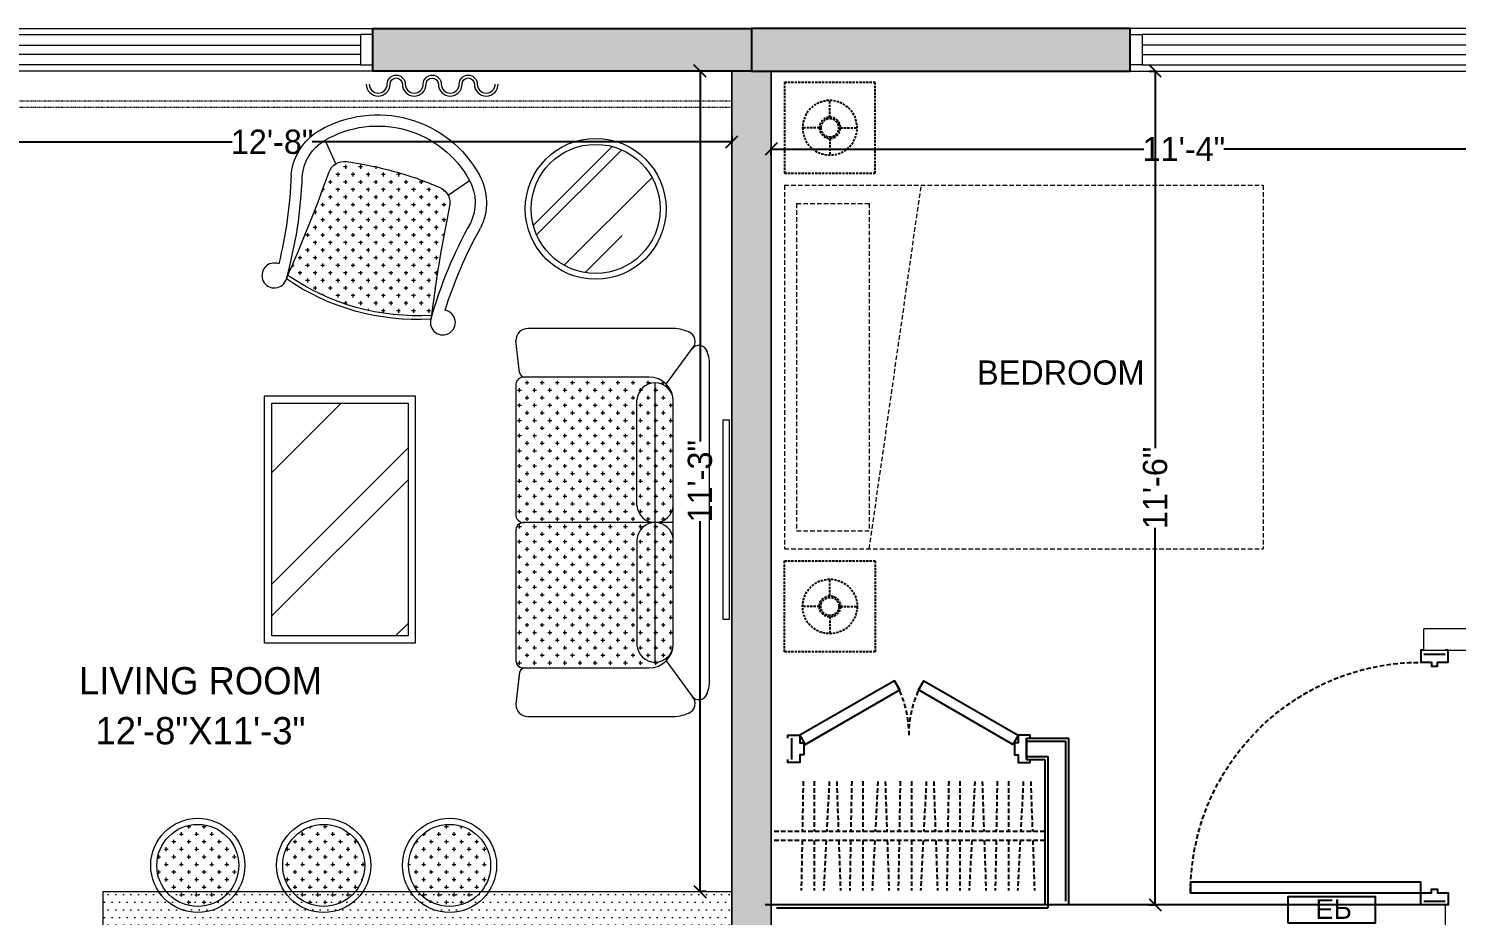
# Model space of a CAD drawing. Header units: inches. Extents: x 18646 to 39869, y 2287 to 7833.
# Drawn here: x 20711.5 to 20947.2, y 4402.5 to 4548.9 of the extents above; entities that cross this region are included whole.
import ezdxf

# ---------------------------------------------------------------- set-up
doc = ezdxf.new("R2010")
doc.units = ezdxf.units.IN
doc.header["$LTSCALE"] = 1.5
doc.header["$MEASUREMENT"] = 0
doc.header["$PDMODE"] = 3
doc.header["$PDSIZE"] = 4
for name, pattern in [('22-016_Xref_2ND-6TH Floor Plan$0$HIDDEN', [0.375, 0.25, -0.125]), ('DASHED', [0.75, 0.5, -0.25]), ('HIDDEN', [0.375, 0.25, -0.125])]:
    doc.linetypes.add(name, pattern=pattern)
for name, color, linetype in [('22-016_Xref_2ND-6TH Floor Plan$0$ANNO-NOTE', 4, 'Continuous'), ('22-016_Xref_2ND-6TH Floor Plan$0$DOOR', 4, 'Continuous'), ('22-016_Xref_2ND-6TH Floor Plan$0$DOOR-FINE', 250, 'DASHED'), ('22-016_Xref_2ND-6TH Floor Plan$0$EQUIPMENT', 251, 'Continuous'), ('22-016_Xref_2ND-6TH Floor Plan$0$FURNITURE-LIGHT', 252, 'DASHED'), ('22-016_Xref_2ND-6TH Floor Plan$0$RCP', 5, '22-016_Xref_2ND-6TH Floor Plan$0$HIDDEN'), ('22-016_Xref_2ND-6TH Floor Plan$0$WALL-INTERIOR', 6, 'Continuous'), ('22-016_Xref_2ND-6TH Floor Plan$0$WALL-STUD', 5, 'Continuous'), ('A-WALL', 4, 'Continuous'), ('A-WALL-EXTR', 2, 'Continuous'), ('I-FNSH-DIMS', 7, 'Continuous'), ('I-FURN', 7, 'Continuous'), ('I-Furn Text', 7, 'Continuous'), ('I-GLAZ', 6, 'Continuous'), ('WALL', 4, 'Continuous')]:
    doc.layers.add(name, color=color, linetype=linetype)
doc.layers.add('I-DOOR', color=6, linetype='Continuous', lineweight=20)
doc.styles.add('1 by 8 new', font='GOTHIC.TTF', dxfattribs={"height": 4.5})
doc.styles.add('22-016_Xref_2ND-6TH Floor Plan$0$MAT-TAG', font='GOTHIC.TTF')
doc.styles.add('3 by 16', font='GOTHIC.TTF', dxfattribs={"height": 4})
doc.dimstyles.new('3 by 16', dxfattribs={"dimtxt": 4, "dimasz": 2, "dimexe": 0.18, "dimexo": 0.0625, "dimgap": 0.09, "dimtad": 0, "dimtoh": 1, "dimdec": 0, "dimzin": 0, "dimdsep": 46, "dimlunit": 4, "dimtxsty": '3 by 16', "dimblk": 'OBLIQUE', "dimcen": 0.09, "dimclrd": 256, "dimclrt": 256, "dimadec": 0, "dimazin": 0, "dimtfac": 1, "dimtdec": 0, "dimtofl": 0, "dimtmove": 0, "dimatfit": 3, "dimldrblk": 'OBLIQUE', "dimfxl": 1, "dimfxlon": 1, "dimtolj": 1, "dimtzin": 0, "dimlwd": -1, "dimarcsym": 0})
pattern_1 = [(0, (466.4504, 2193.4583), (1.25, 1.25), [0.625, -1.875]), (90, (466.7629, 2193.1458), (-1.25, 1.25), [0.625, -1.875])]

# ---------------------------------------------------------------- blocks, each defined once
blk = doc.blocks.new('_Oblique')
at = {"color": 0, "linetype": 'ByBlock', "lineweight": -2}
blk.add_line((-0.5, -0.5), (0.5, 0.5), dxfattribs=at)
blk = doc.blocks.new('*D33')
at = {"layer": 'Defpoints', "color": 0, "lineweight": 5, "transparency": 16777216}
for p in [(20675.85, 4533.87), (20827.6, 4533.87), (20827.6, 4530.17)]:
    blk.add_point(p, dxfattribs=at)
at = {"layer": 'I-FNSH-DIMS', "color": 0, "lineweight": -2, "transparency": 16777216}
for p, q in [((20675.85, 4531.17), (20675.85, 4529.99)), ((20827.6, 4531.17), (20827.6, 4529.99))]:
    blk.add_line(p, q, dxfattribs=at)
at = {"layer": 'I-FNSH-DIMS', "transparency": 16777216}
for p, q in [((20675.85, 4530.17), (20745.13, 4530.17)), ((20827.6, 4530.17), (20758.32, 4530.17))]:
    blk.add_line(p, q, dxfattribs=at)
at = {"layer": 'I-FNSH-DIMS', "transparency": 16777216, "xscale": 2, "yscale": 2, "zscale": 2, "rotation": 180}
blk.add_blockref('_Oblique', (20675.85, 4530.17), dxfattribs=at)
at = {"layer": 'I-FNSH-DIMS', "transparency": 16777216, "xscale": 2, "yscale": 2, "zscale": 2}
blk.add_blockref('_Oblique', (20827.6, 4530.17), dxfattribs=at)
at = {"layer": 'I-FNSH-DIMS', "lineweight": 5, "transparency": 16777216, "insert": (20751.73, 4530.17), "char_height": 4, "attachment_point": 5, "style": '3 by 16'}
blk.add_mtext('\\A1;12\'-8"', dxfattribs=at)
blk = doc.blocks.new('*D34')
at = {"layer": 'Defpoints', "color": 0, "lineweight": 5, "transparency": 16777216}
for p in [(20827.6, 4541.87), (20822.37, 4406.46), (20827.6, 4406.46)]:
    blk.add_point(p, dxfattribs=at)
at = {"layer": 'I-FNSH-DIMS', "color": 0, "lineweight": -2, "transparency": 16777216}
for p, q in [((20823.37, 4541.87), (20822.19, 4541.87)), ((20823.37, 4406.46), (20822.19, 4406.46))]:
    blk.add_line(p, q, dxfattribs=at)
at = {"layer": 'I-FNSH-DIMS', "transparency": 16777216}
for p, q in [((20822.37, 4541.87), (20822.37, 4480.76)), ((20822.37, 4406.46), (20822.37, 4467.57))]:
    blk.add_line(p, q, dxfattribs=at)
at = {"layer": 'I-FNSH-DIMS', "transparency": 16777216, "xscale": 2, "yscale": 2, "zscale": 2}
for p, rotation in [((20822.37, 4541.87), 90), ((20822.37, 4406.46), 270)]:
    blk.add_blockref('_Oblique', p, dxfattribs=dict(at, rotation=rotation))
at = {"layer": 'I-FNSH-DIMS', "lineweight": 5, "transparency": 16777216, "insert": (20822.37, 4474.17), "char_height": 4, "attachment_point": 5, "rotation": 90, "style": '3 by 16'}
blk.add_mtext('\\A1;11\'-3"', dxfattribs=at)
blk = doc.blocks.new('GDHHHJ')
at = {"layer": 'I-DOOR', "lineweight": 5}
h = blk.add_hatch(dxfattribs=at)
h.set_pattern_fill('CROSS', color=8, scale=5)
h.set_pattern_definition([(0, (-31775.115, -4860.0791), (1.25, 1.25), [0.625, -1.875]), (90, (-31774.8025, -4860.3916), (-1.25, 1.25), [0.625, -1.875])])
h.paths.add_polyline_path([(0.17, 10.79, 0.355559), (-1.61, 7.85, 0.033), (0, 0, 0.03652), (2.7, -7.59, 0.351603), (5.73, -9.14, -0.018537), (23.76, -6.12, 0.16826), (17.16, 17.54, -0.018537)])
at = {"layer": 'I-DOOR', "color": 8, "lineweight": 5}
blk.add_arc((-13.71, -3.82), 37.54, 356.4872, 34.6917, dxfattribs=at)
at = {"layer": 'I-FURN', "lineweight": 5}
for p, q in [((-1.24, 9.64), (-5.15, 11.41)), ((3.93, -8.89), (1.5, -12.43))]:
    blk.add_line(p, q, dxfattribs=at)
for points in [[(0.65, 17.02, 0.052088), (15.25, 19.06, -2.568097), (17.73, 17.8, -0.059207), (0.8, 15.17, 0.24532), (-5.15, 11.41, 0.421605), (1.5, -12.43, 0.24532), (8.54, -12.57, -0.059207), (24.38, -6.04, -2.568097), (22.91, -8.41, 0.052088), (9.37, -14.23)], [(17.73, 17.8, -0.019176), (0.17, 10.79, 0.355559), (-1.61, 7.85, 0.033), (0, 0, 0.036347), (2.68, -7.56, 0.355559), (5.73, -9.14, -0.019176), (24.38, -6.04)]]:
    blk.add_lwpolyline(points, format="xyb", dxfattribs=at)
for centre, radius, start, end in [((1.43, 7.59), 9.46, 94.7341, 149.8684), ((-13.71, -3.82), 38.16, 356.6648, 34.5141), ((9.8, 2.73), 19.14, 149.8684, 241.3105), ((5.15, -5.76), 9.46, 241.3105, 296.4448)]:
    blk.add_arc(centre, radius, start, end, dxfattribs=at)
blk = doc.blocks.new('22-016_Xref_2ND-6TH Floor Plan$0$Side 2')
for p, q in [((15, -11.5), (15, -6)), ((11.5, -15), (6, -15)), ((15, -18.5), (15, -24)), ((18.5, -15), (24, -15))]:
    blk.add_line(p, q)
blk.add_lwpolyline([(0, 0), (30, 0), (30, -30), (0, -30)], close=True)
for radius in [9, 3.5, 3]:
    blk.add_circle((15, -15), radius)
blk = doc.blocks.new('22-016_Xref_2ND-6TH Floor Plan$0$bed1')
at = {"lineweight": 13}
for p, q in [((0, -30), (0, 30)), ((0, 30), (79, 30)), ((14, 30), (22.58, -30)), ((79, -30), (79, 30)), ((2, -27), (2, 27)), ((2, 27), (14, 27)), ((14, -27), (14, 27)), ((2, -27), (14, -27)), ((0, -30), (79, -30)), ((0, -30), (79, -30))]:
    blk.add_line(p, q, dxfattribs=at)
at = {"lineweight": 13, "yscale": 0.5, "zscale": 0.5, "rotation": 270}
for p, xscale in [((15, 31.99), -0.5), ((15, -31.99), 0.5)]:
    blk.add_blockref('22-016_Xref_2ND-6TH Floor Plan$0$Side 2', p, dxfattribs=dict(at, xscale=xscale))
blk = doc.blocks.new('*U110')
at = {"transparency": 33554636}
blk.add_lwpolyline([(1.38, 0.5), (2.25, -1.02), (17.84, 7.98), (16.96, 9.5)], close=True, dxfattribs=at)
blk.add_lwpolyline([(-0.62, 0), (-0.62, 0.5), (1.38, 0.5), (1.38, -0.75), (2, -0.75), (2, -2.75), (1.38, -2.75), (1.38, -4), (-0.62, -4), (-0.62, -3.5)], dxfattribs=at)
at = {"layer": '22-016_Xref_2ND-6TH Floor Plan$0$DOOR-FINE', "transparency": 33554636}
blk.add_arc((1.38, 0.5), 18, 0, 27.2137, dxfattribs=at)
at = {"layer": '22-016_Xref_2ND-6TH Floor Plan$0$WALL-INTERIOR', "transparency": 33554636}
blk.add_line((0, 0), (0, -3.5), dxfattribs=at)
blk = doc.blocks.new('*U111')
at = {"transparency": 33554636}
for p, q in [((0, 0.75), (45.12, 0.75)), ((0, -0.75), (45.12, -0.75))]:
    blk.add_line(p, q, dxfattribs=at)
for points in [[(1.97, 0.75), (1.69, 8.99)], [(4.04, 0.75), (4.47, 8.99)], [(6, 0.75), (6, 9)], [(8.01, 0.75), (8.16, 9)], [(9.97, 0.75), (9.69, 8.99)], [(12.04, 0.75), (12.47, 8.99)], [(14, 0.75), (14, 9)], [(16.01, 0.75), (16.16, 9)], [(17.97, 0.75), (17.69, 8.99)], [(20.04, 0.75), (20.47, 8.99)], [(22, 0.75), (22, 9)], [(24.01, 0.75), (24.16, 9)], [(25.97, 0.75), (25.69, 8.99)], [(28.04, 0.75), (28.47, 8.99)], [(30, 0.75), (30, 9)], [(32.01, 0.75), (32.16, 9)], [(33.97, 0.75), (33.69, 8.99)], [(36.04, 0.75), (36.47, 8.99)], [(38, 0.75), (38, 9)], [(40.01, 0.75), (40.16, 9)], [(2.31, -8.99), (2.03, -0.75)], [(3.53, -8.99), (3.96, -0.75)], [(6, -9), (6, -0.75)], [(7.84, -9), (7.99, -0.75)], [(10.31, -8.99), (10.03, -0.75)], [(11.53, -8.99), (11.96, -0.75)], [(14, -9), (14, -0.75)], [(15.84, -9), (15.99, -0.75)], [(18.31, -8.99), (18.03, -0.75)], [(19.53, -8.99), (19.96, -0.75)], [(22, -9), (22, -0.75)], [(23.84, -9), (23.99, -0.75)], [(26.31, -8.99), (26.03, -0.75)], [(27.53, -8.99), (27.96, -0.75)], [(30, -9), (30, -0.75)], [(31.84, -9), (31.99, -0.75)], [(34.31, -8.99), (34.03, -0.75)], [(35.53, -8.99), (35.96, -0.75)], [(38, -9), (38, -0.75)], [(39.84, -9), (39.99, -0.75)]]:
    blk.add_lwpolyline(points, dxfattribs=at)
blk = doc.blocks.new('*U116')
at = {"transparency": 33554636}
blk.add_lwpolyline([(1.38, 0.5), (2.25, -1.02), (17.84, 7.98), (16.96, 9.5)], close=True, dxfattribs=at)
blk.add_lwpolyline([(-0.62, 0), (-0.62, 0.5), (1.38, 0.5), (1.38, -0.75), (2, -0.75), (2, -2.75), (1.38, -2.75), (1.38, -4), (-0.62, -4), (-0.62, -3.5)], dxfattribs=at)
at = {"layer": '22-016_Xref_2ND-6TH Floor Plan$0$DOOR-FINE', "transparency": 33554636}
blk.add_arc((1.38, 0.5), 18, 0, 27.2137, dxfattribs=at)
at = {"layer": '22-016_Xref_2ND-6TH Floor Plan$0$WALL-INTERIOR', "transparency": 33554636}
blk.add_line((0, 0), (0, -3.5), dxfattribs=at)
blk = doc.blocks.new('22-016_Xref_2ND-6TH Floor Plan$0$Electric Panel')
at = {"layer": '22-016_Xref_2ND-6TH Floor Plan$0$EQUIPMENT'}
blk.add_lwpolyline([(0, 4.37), (0, 0), (14.37, 0), (14.37, 4.37)], close=True, dxfattribs=at)
at = {"layer": '22-016_Xref_2ND-6TH Floor Plan$0$EQUIPMENT', "insert": (4.49, 3.67, 0), "char_height": 3.24, "attachment_point": 1, "style": '22-016_Xref_2ND-6TH Floor Plan$0$MAT-TAG'}
blk.add_mtext_dynamic_manual_height_columns('{\\fArial|b0|i0|c0|p34;EP}', width=7.2464, gutter_width=0.81, heights=[0], dxfattribs=at)
blk = doc.blocks.new('*U112')
at = {"transparency": 33554636}
blk.add_lwpolyline([(-1.38, 0.5), (-3.12, 0.5), (-3.12, 38.5), (-1.38, 38.5)], close=True, dxfattribs=at)
for points in [[(-41.38, 0), (-41.38, 0.5), (-39.38, 0.5), (-39.38, -1.25), (-38.75, -1.25), (-38.75, -2.25), (-39.38, -2.25), (-39.38, -4), (-41.38, -4), (-41.38, -3.5)], [(0.62, 0), (0.62, 0.5), (-1.38, 0.5), (-1.38, -1.25), (-2, -1.25), (-2, -2.25), (-1.38, -2.25), (-1.38, -4), (0.62, -4), (0.62, -3.5)]]:
    blk.add_lwpolyline(points, dxfattribs=at)
at = {"layer": '22-016_Xref_2ND-6TH Floor Plan$0$DOOR-FINE', "transparency": 33554636}
blk.add_arc((-1.38, 0.5), 38, 90, 180, dxfattribs=at)
at = {"layer": '22-016_Xref_2ND-6TH Floor Plan$0$WALL-INTERIOR', "transparency": 33554636}
for p, q in [((-40.75, 0), (-40.75, -3.5)), ((0, 0), (0, -3.5))]:
    blk.add_line(p, q, dxfattribs=at)
blk = doc.blocks.new('*D183')
at = {"layer": 'Defpoints', "color": 0, "lineweight": 5, "transparency": 16777216}
for p in [(20893.36, 4541.87), (20893.36, 4404.27), (20897.5, 4404.27)]:
    blk.add_point(p, dxfattribs=at)
at = {"layer": 'I-FNSH-DIMS', "color": 0, "lineweight": -2, "transparency": 16777216}
for p, q in [((20896.5, 4541.87), (20897.68, 4541.87)), ((20896.5, 4404.27), (20897.68, 4404.27))]:
    blk.add_line(p, q, dxfattribs=at)
at = {"layer": 'I-FNSH-DIMS', "transparency": 16777216}
for p, q in [((20897.5, 4541.87), (20897.5, 4479.66)), ((20897.5, 4404.27), (20897.5, 4466.48))]:
    blk.add_line(p, q, dxfattribs=at)
at = {"layer": 'I-FNSH-DIMS', "transparency": 16777216, "xscale": 2, "yscale": 2, "zscale": 2}
for p, rotation in [((20897.5, 4541.87), 90), ((20897.5, 4404.27), 270)]:
    blk.add_blockref('_Oblique', p, dxfattribs=dict(at, rotation=rotation))
at = {"layer": 'I-FNSH-DIMS', "lineweight": 5, "transparency": 16777216, "insert": (20897.5, 4473.07), "char_height": 4, "attachment_point": 5, "rotation": 90, "style": '3 by 16'}
blk.add_mtext('\\A1;11\'-6"', dxfattribs=at)
blk = doc.blocks.new('*D184')
at = {"layer": 'Defpoints', "color": 0, "lineweight": 5, "transparency": 16777216}
for p in [(20834.1, 4529), (20834.1, 4449.8), (20970.36, 4449.8)]:
    blk.add_point(p, dxfattribs=at)
at = {"layer": 'I-FNSH-DIMS', "color": 0, "lineweight": -2, "transparency": 16777216}
for p, q in [((20834.1, 4528), (20834.1, 4529.18)), ((20970.36, 4528), (20970.36, 4529.18))]:
    blk.add_line(p, q, dxfattribs=at)
at = {"layer": 'I-FNSH-DIMS', "transparency": 16777216}
for p, q in [((20834.1, 4529), (20895.63, 4529)), ((20970.36, 4529), (20908.82, 4529))]:
    blk.add_line(p, q, dxfattribs=at)
at = {"layer": 'I-FNSH-DIMS', "transparency": 16777216, "xscale": 2, "yscale": 2, "zscale": 2, "rotation": 180}
blk.add_blockref('_Oblique', (20834.1, 4529), dxfattribs=at)
at = {"layer": 'I-FNSH-DIMS', "transparency": 16777216, "xscale": 2, "yscale": 2, "zscale": 2}
blk.add_blockref('_Oblique', (20970.36, 4529), dxfattribs=at)
at = {"layer": 'I-FNSH-DIMS', "lineweight": 5, "transparency": 16777216, "insert": (20902.23, 4529), "char_height": 4, "attachment_point": 5, "style": '3 by 16'}
blk.add_mtext('\\A1;11\'-4"', dxfattribs=at)

msp = doc.modelspace()

# ---------------------------------------------------------------- hatches: boundary and pattern name
at = {"layer": 'A-WALL', "lineweight": 5, "transparency": 33554636}
h = msp.add_hatch(color=8, dxfattribs=at)
h.dxf.hatch_style = 1
h.paths.add_polyline_path([(20830.85, 4548.87), (20830.85, 4541.87), (20768.34, 4541.87), (20768.34, 4548.87)])
h = msp.add_hatch(color=8, dxfattribs=at)
h.dxf.hatch_style = 1
h.paths.add_polyline_path([(20830.85, 4548.87), (20830.85, 4541.87), (20893.36, 4541.87), (20893.36, 4548.87)])
h = msp.add_hatch(color=8, dxfattribs=at)
h.dxf.hatch_style = 1
h.paths.add_polyline_path([(20827.6, 4541.87), (20834.1, 4541.87), (20834.1, 4307.46), (20827.6, 4307.46)])
h = msp.add_hatch(color=8, dxfattribs=at)
h.dxf.hatch_style = 1
h.paths.add_polyline_path([(20834.1, 4541.87), (20827.6, 4541.87), (20827.6, 4307.46), (20834.1, 4307.46)])
at = {"layer": 'I-DOOR', "lineweight": 5, "transparency": 33554636}
h = msp.add_hatch(dxfattribs=at)
h.set_pattern_fill('CROSS', color=8, scale=5)
h.set_pattern_definition([(0, (18068.503, 3470.4602), (1.25, 1.25), [0.625, -1.875]), (90, (18068.8155, 3470.1477), (-1.25, 1.25), [0.625, -1.875])])
h.paths.add_polyline_path([(20811.95, 4487.6, -0.888741), (20817.92, 4487.89, 0.376275), (20813.95, 4491.37), (20793.36, 4491.37, 0.412553), (20791.95, 4490.18), (20791.95, 4468.55, 0.365744), (20793.15, 4467.37), (20814.95, 4467.37, -0.394163), (20811.95, 4470.17)])
h.paths.add_polyline_path([(20814.95, 4490.4, 0.394163), (20811.95, 4487.6), (20811.95, 4470.17, 0.394163), (20814.95, 4467.37)], flags=17)
h.paths.add_polyline_path([(20817.95, 4487.37, 0.032823), (20817.92, 4487.89, 0.36627), (20814.95, 4490.4), (20814.95, 4467.37, 0.394163), (20817.95, 4470.17)])
h.paths.add_polyline_path([(20817.95, 4464.57, 0.394163), (20814.95, 4467.37), (20814.95, 4444.33, 0.36627), (20817.92, 4446.84, 0.032823), (20817.95, 4447.37)])
h.paths.add_polyline_path([(20814.95, 4467.37, 0.394163), (20811.95, 4464.57), (20811.95, 4447.13, 0.394163), (20814.95, 4444.33)], flags=17)
h.paths.add_polyline_path([(20811.95, 4464.57, -0.394163), (20814.95, 4467.37), (20793.36, 4467.37, -0.040671), (20793.15, 4467.37, 0.365744), (20791.95, 4466.18), (20791.95, 4444.78, 0.415876), (20793.15, 4443.37), (20813.95, 4443.37, 0.376275), (20817.92, 4446.84, -0.888741), (20811.95, 4447.13)])
h = msp.add_hatch(dxfattribs=at)
h.set_pattern_fill('CROSS', color=8, scale=5)
h.set_pattern_definition(pattern_1)
edge = h.paths.add_edge_path()
edge.add_arc((20739.47, 4410.79), 6.77, 0, 360)
h = msp.add_hatch(dxfattribs=at)
h.set_pattern_fill('CROSS', color=8, scale=5)
h.set_pattern_definition(pattern_1)
edge = h.paths.add_edge_path()
edge.add_arc((20760.25, 4410.79), 6.77, 0, 360)
h = msp.add_hatch(dxfattribs=at)
h.set_pattern_fill('CROSS', color=8, scale=5)
h.set_pattern_definition(pattern_1)
edge = h.paths.add_edge_path()
edge.add_arc((20781.02, 4410.79), 6.77, 0, 360)
at = {"layer": 'I-FURN', "lineweight": 5, "transparency": 33554636}
h = msp.add_hatch(dxfattribs=at)
h.set_pattern_fill('AR-RROOF', color=252, scale=15, angle=-135, style=0)
h.set_pattern_definition([(225, (16128.564, 36961.55), (-12.727922, -33.9411255), [225, -30, 75, -15]), (225, (16119.76, 36942.14), (24.713382, -3.500179), [45, -4.95, 90, -11.25]), (225, (16132.276, 36947.232), (-48.0479058, -62.260752), [120, -21, 60, -15])])
edge = h.paths.add_edge_path()
edge.add_arc((20805.14, 4519.12), 10.65, 0, 360)
h = msp.add_hatch(dxfattribs=at)
h.set_pattern_fill('AR-RROOF', color=252, scale=25, angle=45, style=0)
h.set_pattern_definition([(45, (19789.74, 34183.366), (21.213203, 56.568542), [375, -50, 125, -25]), (45, (19804.412, 34215.717), (-41.18897, 5.83363), [75, -8.25, 150, -18.75]), (45, (19783.553, 34207.231), (80.079843, 103.76792), [200, -35, 100, -25])])
h.paths.add_polyline_path([(20751.66, 4448.67), (20751.66, 4487.07), (20774.17, 4487.07), (20774.17, 4448.67)])
h = msp.add_hatch(dxfattribs=at)
h.set_pattern_fill('DOTS', color=252, scale=20, double=1)
h.set_pattern_definition([(0, (16469.681, 3458.4602), (0.625, 1.25), [0, -1.25])])
h.paths.add_polyline_path([(20827.6, 4379.46), (20803.6, 4379.46), (20723.85, 4379.46), (20723.85, 4406.46), (20827.6, 4406.46)])

# ---------------------------------------------------------------- linework, layer by layer
at = {"layer": '22-016_Xref_2ND-6TH Floor Plan$0$WALL-INTERIOR', "transparency": 33554636}
for p, q in [((20876.26, 4431.77), (20883.26, 4431.77)), ((20876.26, 4428.27), (20876.26, 4431.77)), ((20883.26, 4404.27), (20883.26, 4431.77)), ((20876.26, 4428.27), (20879.26, 4428.27)), ((20879.26, 4428.27), (20879.26, 4404.27)), ((20945.85, 4404.27), (20833.1, 4404.27))]:
    msp.add_line(p, q, dxfattribs=at)
at = {"layer": '22-016_Xref_2ND-6TH Floor Plan$0$WALL-STUD', "transparency": 33554636}
for p, q in [((20876.26, 4431.27), (20882.76, 4431.27)), ((20882.76, 4404.89), (20882.76, 4431.27)), ((20876.26, 4428.77), (20879.76, 4428.77)), ((20879.76, 4428.77), (20879.76, 4403.77)), ((20835, 4403.77), (20879.76, 4403.77))]:
    msp.add_line(p, q, dxfattribs=at)
at = {"layer": 'A-WALL', "lineweight": 5, "transparency": 33554636}
for p, q in [((20941.85, 4446.3), (20941.85, 4449.8)), ((20970.36, 4449.8), (20941.85, 4449.8)), ((20941.35, 4446.3), (20973.86, 4446.3)), ((20945.35, 4404.27), (20945.35, 4400.77))]:
    msp.add_line(p, q, dxfattribs=at)
for points in [[(20827.6, 4541.87), (20834.1, 4541.87), (20834.1, 4307.46), (20827.6, 4307.46)], [(20834.1, 4541.87), (20827.6, 4541.87), (20827.6, 4307.46), (20834.1, 4307.46)]]:
    msp.add_lwpolyline(points, close=True, dxfattribs=at)
at = {"layer": 'A-WALL-EXTR', "color": 8, "linetype": 'HIDDEN', "lineweight": 5, "ltscale": 0.1, "transparency": 33554636}
for p, q in [((20827.6, 4536.87), (20675.85, 4536.87)), ((20827.6, 4535.87), (20675.85, 4535.87))]:
    msp.add_line(p, q, dxfattribs=at)
at = {"layer": 'I-DOOR', "color": 8, "lineweight": 5, "transparency": 33554636}
for centre in [(20739.47, 4410.79), (20760.25, 4410.79), (20781.02, 4410.79)]:
    msp.add_circle(centre, 6.77, dxfattribs=at)
at = {"layer": 'I-FURN', "lineweight": 5, "transparency": 33554636}
for p, q in [((20817.95, 4499.37), (20793.95, 4499.37)), ((20792.54, 4492.11), (20791.95, 4497.37)), ((20816.78, 4490.19), (20821.4, 4496.52)), ((20823.95, 4441.37), (20823.95, 4493.37)), ((20823.95, 4441.37), (20823.95, 4493.37)), ((20791.95, 4490.18), (20791.95, 4468.55)), ((20813.95, 4491.37), (20793.36, 4491.37)), ((20814.95, 4444.33), (20814.95, 4490.4)), ((20811.95, 4470.17), (20811.95, 4487.6)), ((20817.95, 4447.37), (20817.95, 4487.37)), ((20817.95, 4467.37), (20793.15, 4467.37)), ((20791.95, 4466.18), (20791.95, 4444.78)), ((20811.95, 4464.57), (20811.95, 4447.13)), ((20793.15, 4443.37), (20813.95, 4443.37)), ((20816.78, 4444.54), (20821.4, 4438.22)), ((20792.54, 4442.62), (20791.95, 4437.37)), ((20792.51, 4442.32), (20791.95, 4437.37)), ((20793.95, 4435.37), (20817.95, 4435.37))]:
    msp.add_line(p, q, dxfattribs=at)
for points in [[(20767.28, 4539.71, 1), (20771.21, 4539.71, -1), (20773.23, 4539.71, 1), (20777.16, 4539.71, -1), (20779.17, 4539.71, 1), (20783.1, 4539.71, -1), (20785.12, 4539.71, 1), (20789.05, 4539.71, 1)], [(20767.76, 4539.71, 1), (20770.73, 4539.71, -1), (20773.71, 4539.71, 1), (20776.68, 4539.71, -1), (20779.65, 4539.71, 1), (20782.62, 4539.71, -1), (20785.6, 4539.71, 1), (20788.57, 4539.71)]]:
    msp.add_lwpolyline(points, format="xyb", dxfattribs=at)
for points in [[(20750.46, 4447.47), (20750.46, 4488.27), (20775.37, 4488.27), (20775.37, 4447.47)], [(20827.6, 4379.46), (20827.6, 4379.46), (20803.6, 4379.46), (20803.6, 4379.46), (20723.85, 4379.46), (20723.85, 4406.46), (20827.6, 4406.46)]]:
    msp.add_lwpolyline(points, close=True, dxfattribs=at)
at = {"layer": 'I-FURN', "color": 252, "lineweight": 5, "transparency": 33554636}
msp.add_lwpolyline([(20751.66, 4448.67), (20751.66, 4487.07), (20774.17, 4487.07), (20774.17, 4448.67)], close=True, dxfattribs=at)
at = {"layer": 'I-FURN', "lineweight": 5, "transparency": 33554636, "elevation": 0}
msp.add_lwpolyline([(20826.11, 4484.25), (20826.11, 4451.43), (20827.25, 4451.43), (20827.25, 4484.25)], close=True, dxfattribs=at)
at = {"layer": 'I-FURN', "lineweight": 5, "transparency": 33554636}
for centre, radius in [((20805.14, 4519.12), 11.62), ((20739.47, 4410.79), 7.77), ((20760.25, 4410.79), 7.77), ((20781.02, 4410.79), 7.77)]:
    msp.add_circle(centre, radius, dxfattribs=at)
at = {"layer": 'I-FURN', "color": 252, "lineweight": 5, "transparency": 33554636}
msp.add_circle((20805.14, 4519.12), 10.65, dxfattribs=at)
at = {"layer": 'I-FURN', "lineweight": 5, "transparency": 33554636}
for centre, radius, start, end in [((20793.95, 4497.37), 2, 90, 180), ((20817.95, 4493.37), 6, 61.3476, 90), ((20819.91, 4497.25), 1.66, 313.9801, 70.2974), ((20822.18, 4495.17), 1.43, 12.213, 146.1098), ((20822.18, 4495.17), 1.43, 12.213, 146.1098), ((20822.18, 4495.17), 1.43, 12.213, 146.1098), ((20817.95, 4493.37), 6, 0, 25.6936), ((20793.25, 4490.06), 1.31, 85.342, 175.0169), ((20793.53, 4492.38), 1.02, 194.8628, 260.2174), ((20814.95, 4487.39), 3.01, 3.9499, 176.0501), ((20813.95, 4487.37), 4, 0, 90), ((20793.25, 4468.67), 1.31, 175.0169, 274.658), ((20814.95, 4470.37), 3.01, 183.9499, 356.0501), ((20793.25, 4466.06), 1.31, 94.658, 184.9831), ((20814.95, 4464.36), 3.01, 3.9499, 176.0501), ((20814.95, 4447.34), 3.01, 183.9499, 356.0501), ((20813.95, 4447.37), 4, 270, 0), ((20793.25, 4444.67), 1.31, 175.0169, 265.342), ((20793.25, 4444.67), 1.31, 184.9831, 274.658), ((20793.53, 4442.36), 1.02, 99.7826, 182.036), ((20793.53, 4442.36), 1.02, 99.7826, 165.1372), ((20817.95, 4441.37), 6, 334.3064, 0), ((20819.91, 4437.48), 1.66, 289.7026, 46.0199), ((20822.18, 4439.56), 1.43, 213.8902, 347.787), ((20822.18, 4439.56), 1.43, 213.8902, 347.787), ((20822.18, 4439.56), 1.43, 213.8902, 347.787), ((20793.95, 4437.37), 2, 180, 270), ((20793.95, 4437.37), 2, 180, 270), ((20817.95, 4441.37), 6, 270, 298.6524)]:
    msp.add_arc(centre, radius, start, end, dxfattribs=at)
at = {"layer": 'I-GLAZ', "color": 6, "lineweight": 5, "ltscale": 0.05, "transparency": 33554636}
for points in [[(20768.34, 4548.87), (20768.34, 4541.87), (20696.34, 4541.87), (20696.34, 4548.87)], [(20893.36, 4548.87), (20893.36, 4541.87), (20965.36, 4541.87), (20965.36, 4548.87)], [(20698.34, 4542.87), (20698.34, 4547.87), (20766.34, 4547.87), (20766.34, 4542.87)], [(20768.34, 4542.87), (20768.34, 4547.87), (20766.34, 4547.87), (20766.34, 4542.87)], [(20893.36, 4542.87), (20893.36, 4547.87), (20895.36, 4547.87), (20895.36, 4542.87)], [(20963.36, 4542.87), (20963.36, 4547.87), (20895.36, 4547.87), (20895.36, 4542.87)], [(20766.34, 4544.62), (20698.34, 4544.62), (20698.34, 4546.12), (20766.34, 4546.12)], [(20895.36, 4544.62), (20963.36, 4544.62), (20963.36, 4546.12), (20895.36, 4546.12)]]:
    msp.add_lwpolyline(points, close=True, dxfattribs=at)
at = {"layer": 'WALL', "ltscale": 0.1, "transparency": 33554636}
for points in [[(20830.85, 4548.87), (20830.85, 4541.87), (20768.34, 4541.87), (20768.34, 4548.87)], [(20830.85, 4548.87), (20830.85, 4541.87), (20893.36, 4541.87), (20893.36, 4548.87)]]:
    msp.add_lwpolyline(points, close=True, dxfattribs=at)

# ---------------------------------------------------------------- block references
at = {"layer": '22-016_Xref_2ND-6TH Floor Plan$0$DOOR', "transparency": 33554636}
for name, p, xscale, yscale, zscale, rotation in [('*U112', (20941.85, 4404.89), -1.000755996963997, 1.000755996963997, 1.000755996963997, 89.99940640243506), ('*U110', (20837.48, 4431.76), 1.000757998480023, 1.000757998480023, 1.000757998480023, 0.0009521936874976825), ('*U116', (20876.26, 4431.76), -1.000757998480022, 1.000757998480022, 1.000757998480022, 359.9990478063125)]:
    msp.add_blockref(name, p, dxfattribs=dict(at, xscale=xscale, yscale=yscale, zscale=zscale, rotation=rotation))
at = {"layer": '22-016_Xref_2ND-6TH Floor Plan$0$FURNITURE-LIGHT', "transparency": 33554636, "xscale": -1, "rotation": 180}
msp.add_blockref('22-016_Xref_2ND-6TH Floor Plan$0$bed1', (20836.3, 4493.01), dxfattribs=at)
at = {"layer": '22-016_Xref_2ND-6TH Floor Plan$0$FURNITURE-LIGHT', "transparency": 33554636, "xscale": 1.000755996964007, "yscale": 1.000755996964007, "zscale": 1.000755996964007, "rotation": 180.0009521936876}
msp.add_blockref('*U111', (20879.26, 4415.66), dxfattribs=at)
at = {"layer": '22-016_Xref_2ND-6TH Floor Plan$0$RCP', "transparency": 33554636, "xscale": -1, "rotation": 180}
msp.add_blockref('22-016_Xref_2ND-6TH Floor Plan$0$Electric Panel', (20919.44, 4405.64), dxfattribs=at)
at = {"layer": 'I-FURN', "lineweight": 5, "transparency": 33554636, "xscale": -1, "rotation": 90}
msp.add_blockref('GDHHHJ', (20771.89, 4525.31), dxfattribs=at)

# ---------------------------------------------------------------- texts
at = {"layer": 'I-Furn Text', "lineweight": 5, "transparency": 33554636, "char_height": 4.5, "width": 50.4719, "attachment_point": 2, "style": '1 by 8 new'}
for s, insert in [('LIVING ROOM', (20739.9, 4443.51)), ('12\'-8"X11\'-3"', (20739.9, 4435.27))]:
    msp.add_mtext(s, dxfattribs=dict(at, insert=insert))

# ---------------------------------------------------------------- dimensions: what is measured, and where the dimension line sits
at = {"layer": 'I-FNSH-DIMS', "lineweight": 5, "transparency": 33554636}
dim = msp.add_linear_dim(base=(20822.37, 4406.46), p1=(20827.6, 4541.87), p2=(20827.6, 4406.46), angle=90, dimstyle='3 by 16', dxfattribs=at)
dim.commit()
dim.dimension.update_dxf_attribs({"geometry": '*D34', "text_midpoint": (20822.37, 4474.17)})
dim = msp.add_linear_dim(base=(20827.6, 4530.17), p1=(20675.85, 4533.87), p2=(20827.6, 4533.87), dimstyle='3 by 16', dxfattribs=at)
dim.commit()
dim.dimension.update_dxf_attribs({"geometry": '*D33', "text_midpoint": (20751.73, 4530.17)})

# ---------------------------------------------------------------- next in the draw order: texts
at = {"layer": '22-016_Xref_2ND-6TH Floor Plan$0$ANNO-NOTE', "transparency": 33554636, "insert": (20881.91, 4492.09), "char_height": 4, "attachment_point": 5, "style": '22-016_Xref_2ND-6TH Floor Plan$0$MAT-TAG', "bg_fill": 2}
msp.add_mtext_dynamic_manual_height_columns('\\pxqc;{\\fCentury Gothic|b0|i0|c0|p34;BEDROOM}', width=36.3702, gutter_width=0.391, heights=[0], dxfattribs=at)

# ---------------------------------------------------------------- next in the draw order: dimensions: what is measured, and where the dimension line sits
at = {"layer": 'I-FNSH-DIMS', "lineweight": 5, "transparency": 33554636}
dim = msp.add_linear_dim(base=(20897.5, 4404.27), p1=(20893.36, 4541.87), p2=(20893.36, 4404.27), angle=90, dimstyle='3 by 16', dxfattribs=at)
dim.commit()
dim.dimension.update_dxf_attribs({"geometry": '*D183', "text_midpoint": (20897.5, 4473.07)})
dim = msp.add_linear_dim(base=(20834.1, 4529), p1=(20970.36, 4449.8), p2=(20834.1, 4449.8), dimstyle='3 by 16', dxfattribs=at)
dim.commit()
dim.dimension.update_dxf_attribs({"geometry": '*D184', "text_midpoint": (20902.23, 4529)})

doc.saveas('drawing.dxf')
